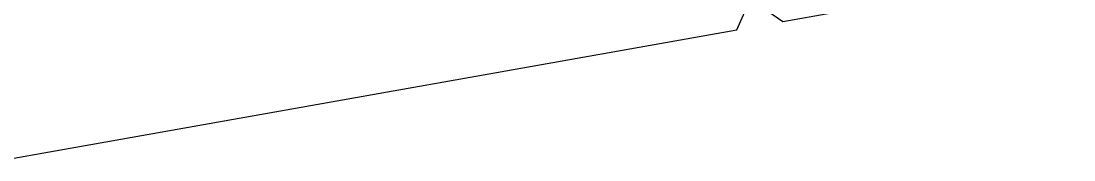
# Model space of a CAD drawing. Header units: millimetres. Extents: x -13407 to 95998, y -2611 to 109495.
# Drawn here: x 17337.9 to 17351.66, y 51115.64 to 51117.45 of the extents above; entities that cross this region are included whole.
import ezdxf
from ezdxf import colors
from ezdxf.entities.mleader import LeaderData, LeaderLine
from ezdxf.math import Vec2, Vec3

# ---------------------------------------------------------------- set-up
doc = ezdxf.new("R2010")
doc.units = ezdxf.units.MM
for name, color, linetype, lineweight in [('АР_Отметки', 250, 'Continuous', 15), ('АР_Размеры', 175, 'Continuous', 9), ('АР_Сущ Несущая стена', 202, 'Continuous', 30)]:
    doc.layers.add(name, color=color, linetype=linetype, lineweight=lineweight)
doc.styles.add('ISOCPEUR', font='isocpeur.ttf', dxfattribs={"width": 0.7})

# ---------------------------------------------------------------- blocks, each defined once
blk = doc.blocks.new('_DotSmall')
at = {"color": 0, "linetype": 'ByBlock', "const_width": 0.5}
blk.add_lwpolyline([(-0.0625, 0, 1), (0.0625, 0, 1)], format="xyb", close=True, dxfattribs=at)

msp = doc.modelspace()

# ---------------------------------------------------------------- linework, layer by layer
at = {"layer": 'АР_Размеры', "color": 5, "lineweight": 0, "ltscale": 100, "transparency": 33554687}
for points in [[(17346.122, 51129.687, -0.000016), (17348.879, 51127.762, -0.208057), (17349.437, 51127.055), (17349.822, 51125.221, -0.441111), (17349.625, 51124.939), (17349.126, 51124.85, 0.492552), (17348.947, 51124.571), (17349.065, 51123.904, 0.410627), (17349.7, 51123.466), (17351.02, 51123.7, 0.414326), (17351.465, 51124.336), (17345.681, 51156.972, 0.523933)], [(17346.122, 51129.687, -0.000016), (17348.879, 51127.762, -0.208057), (17349.437, 51127.055), (17349.822, 51125.221, -0.441111), (17349.625, 51124.939), (17349.126, 51124.85, 0.492552), (17348.947, 51124.571), (17349.065, 51123.904, 0.410627), (17349.7, 51123.466), (17351.02, 51123.7, 0.414326), (17351.465, 51124.336), (17345.681, 51156.972, 0.523933)], [(17346.122, 51129.687, -0.000016), (17348.879, 51127.762, -0.208057), (17349.437, 51127.055), (17349.822, 51125.221, -0.441111), (17349.625, 51124.939), (17349.126, 51124.85, 0.492552), (17348.947, 51124.571), (17349.065, 51123.904, 0.410627), (17349.7, 51123.466), (17351.02, 51123.7, 0.414326), (17351.465, 51124.336), (17345.681, 51156.972, 0.523933)], [(17346.122, 51129.687, -0.000016), (17348.879, 51127.762, -0.208057), (17349.437, 51127.055), (17349.822, 51125.221, -0.441111), (17349.625, 51124.939), (17349.126, 51124.85, 0.492552), (17348.947, 51124.571), (17349.065, 51123.904, 0.410627), (17349.7, 51123.466), (17351.02, 51123.7, 0.414326), (17351.465, 51124.336), (17345.681, 51156.972, 0.523933)], [(17346.122, 51129.687, -0.000016), (17348.879, 51127.762, -0.208057), (17349.437, 51127.055), (17349.822, 51125.221, -0.441111), (17349.625, 51124.939), (17349.126, 51124.85, 0.492552), (17348.947, 51124.571), (17349.065, 51123.904, 0.410627), (17349.7, 51123.466), (17351.02, 51123.7, 0.414326), (17351.465, 51124.336), (17345.681, 51156.972, 0.523933)], [(17346.122, 51129.687, -0.000016), (17348.879, 51127.762, -0.208057), (17349.437, 51127.055), (17349.822, 51125.221, -0.441111), (17349.625, 51124.939), (17349.126, 51124.85, 0.492552), (17348.947, 51124.571), (17349.065, 51123.904, 0.410627), (17349.7, 51123.466), (17351.02, 51123.7, 0.414326), (17351.465, 51124.336), (17345.681, 51156.972, 0.523933)], [(17346.122, 51129.687, -0.000016), (17348.879, 51127.762, -0.208057), (17349.437, 51127.055), (17349.822, 51125.221, -0.441111), (17349.625, 51124.939), (17349.126, 51124.85, 0.492552), (17348.947, 51124.571), (17349.065, 51123.904, 0.410627), (17349.7, 51123.466), (17351.02, 51123.7, 0.414326), (17351.465, 51124.336), (17345.681, 51156.972, 0.523933)], [(17346.122, 51129.687, -0.000016), (17348.879, 51127.762, -0.208057), (17349.437, 51127.055), (17349.822, 51125.221, -0.441111), (17349.625, 51124.939), (17349.126, 51124.85, 0.492552), (17348.947, 51124.571), (17349.065, 51123.904, 0.410627), (17349.7, 51123.466), (17351.02, 51123.7, 0.414326), (17351.465, 51124.336), (17345.681, 51156.972, 0.523933)], [(17346.122, 51129.687, -0.000016), (17348.879, 51127.762, -0.208057), (17349.437, 51127.055), (17349.822, 51125.221, -0.441111), (17349.625, 51124.939), (17349.126, 51124.85, 0.492552), (17348.947, 51124.571), (17349.065, 51123.904, 0.410627), (17349.7, 51123.466), (17351.02, 51123.7, 0.414326), (17351.465, 51124.336), (17345.681, 51156.972, 0.523933)], [(17346.122, 51129.687, -0.000016), (17348.879, 51127.762, -0.208057), (17349.437, 51127.055), (17349.822, 51125.221, -0.441111), (17349.625, 51124.939), (17349.126, 51124.85, 0.492552), (17348.947, 51124.571), (17349.065, 51123.904, 0.410627), (17349.7, 51123.466), (17351.02, 51123.7, 0.414326), (17351.465, 51124.336), (17345.681, 51156.972, 0.523933)], [(17346.122, 51129.687, -0.000016), (17348.879, 51127.762, -0.208057), (17349.437, 51127.055), (17349.822, 51125.221, -0.441111), (17349.625, 51124.939), (17349.126, 51124.85, 0.492552), (17348.947, 51124.571), (17349.065, 51123.904, 0.410627), (17349.7, 51123.466), (17351.02, 51123.7, 0.414326), (17351.465, 51124.336), (17345.681, 51156.972, 0.523933)], [(17346.122, 51129.687, -0.000016), (17348.879, 51127.762, -0.208057), (17349.437, 51127.055), (17349.822, 51125.221, -0.441111), (17349.625, 51124.939), (17349.126, 51124.85, 0.492552), (17348.947, 51124.571), (17349.065, 51123.904, 0.410627), (17349.7, 51123.466), (17351.02, 51123.7, 0.414326), (17351.465, 51124.336), (17345.681, 51156.972, 0.523933)], [(17346.122, 51129.687, -0.000016), (17348.879, 51127.762, -0.208057), (17349.437, 51127.055), (17349.822, 51125.221, -0.441111), (17349.625, 51124.939), (17349.126, 51124.85, 0.492552), (17348.947, 51124.571), (17349.065, 51123.904, 0.410627), (17349.7, 51123.466), (17351.02, 51123.7, 0.414326), (17351.465, 51124.336), (17345.681, 51156.972, 0.523933)], [(17346.122, 51129.687, -0.000016), (17348.879, 51127.762, -0.208057), (17349.437, 51127.055), (17349.822, 51125.221, -0.441111), (17349.625, 51124.939), (17349.126, 51124.85, 0.492552), (17348.947, 51124.571), (17349.065, 51123.904, 0.410627), (17349.7, 51123.466), (17351.02, 51123.7, 0.414326), (17351.465, 51124.336), (17345.681, 51156.972, 0.523933)], [(17346.122, 51129.687, -0.000016), (17348.879, 51127.762, -0.208057), (17349.437, 51127.055), (17349.822, 51125.221, -0.441111), (17349.625, 51124.939), (17349.126, 51124.85, 0.492552), (17348.947, 51124.571), (17349.065, 51123.904, 0.410627), (17349.7, 51123.466), (17351.02, 51123.7, 0.414326), (17351.465, 51124.336), (17345.681, 51156.972, 0.523933)], [(17346.122, 51129.687, -0.000016), (17348.879, 51127.762, -0.208057), (17349.437, 51127.055), (17349.822, 51125.221, -0.441111), (17349.625, 51124.939), (17349.126, 51124.85, 0.492552), (17348.947, 51124.571), (17349.065, 51123.904, 0.410627), (17349.7, 51123.466), (17351.02, 51123.7, 0.414326), (17351.465, 51124.336), (17345.681, 51156.972, 0.523933)], [(17346.122, 51129.687, -0.000016), (17348.879, 51127.762, -0.208057), (17349.437, 51127.055), (17349.822, 51125.221, -0.441111), (17349.625, 51124.939), (17349.126, 51124.85, 0.492552), (17348.947, 51124.571), (17349.065, 51123.904, 0.410627), (17349.7, 51123.466), (17351.02, 51123.7, 0.414326), (17351.465, 51124.336), (17345.681, 51156.972, 0.523933)], [(17346.122, 51129.687, -0.000016), (17348.879, 51127.762, -0.208057), (17349.437, 51127.055), (17349.822, 51125.221, -0.441111), (17349.625, 51124.939), (17349.126, 51124.85, 0.492552), (17348.947, 51124.571), (17349.065, 51123.904, 0.410627), (17349.7, 51123.466), (17351.02, 51123.7, 0.414326), (17351.465, 51124.336), (17345.681, 51156.972, 0.523933)], [(17346.122, 51129.687, -0.000016), (17348.879, 51127.762, -0.208057), (17349.437, 51127.055), (17349.822, 51125.221, -0.441111), (17349.625, 51124.939), (17349.126, 51124.85, 0.492552), (17348.947, 51124.571), (17349.065, 51123.904, 0.410627), (17349.7, 51123.466), (17351.02, 51123.7, 0.414326), (17351.465, 51124.336), (17345.681, 51156.972, 0.523933)], [(17346.122, 51129.687, -0.000016), (17348.879, 51127.762, -0.208057), (17349.437, 51127.055), (17349.822, 51125.221, -0.441111), (17349.625, 51124.939), (17349.126, 51124.85, 0.492552), (17348.947, 51124.571), (17349.065, 51123.904, 0.410627), (17349.7, 51123.466), (17351.02, 51123.7, 0.414326), (17351.465, 51124.336), (17345.681, 51156.972, 0.523933)], [(17346.122, 51129.687, -0.000016), (17348.879, 51127.762, -0.208057), (17349.437, 51127.055), (17349.822, 51125.221, -0.441111), (17349.625, 51124.939), (17349.126, 51124.85, 0.492552), (17348.947, 51124.571), (17349.065, 51123.904, 0.410627), (17349.7, 51123.466), (17351.02, 51123.7, 0.414326), (17351.465, 51124.336), (17345.681, 51156.972, 0.523933)], [(17346.122, 51129.687, -0.000016), (17348.879, 51127.762, -0.208057), (17349.437, 51127.055), (17349.822, 51125.221, -0.441111), (17349.625, 51124.939), (17349.126, 51124.85, 0.492552), (17348.947, 51124.571), (17349.065, 51123.904, 0.410627), (17349.7, 51123.466), (17351.02, 51123.7, 0.414326), (17351.465, 51124.336), (17345.681, 51156.972, 0.523933)], [(17346.122, 51129.687, -0.000016), (17348.879, 51127.762, -0.208057), (17349.437, 51127.055), (17349.822, 51125.221, -0.441111), (17349.625, 51124.939), (17349.126, 51124.85, 0.492552), (17348.947, 51124.571), (17349.065, 51123.904, 0.410627), (17349.7, 51123.466), (17351.02, 51123.7, 0.414326), (17351.465, 51124.336), (17345.681, 51156.972, 0.523933)], [(17346.122, 51129.687, -0.000016), (17348.879, 51127.762, -0.208057), (17349.437, 51127.055), (17349.822, 51125.221, -0.441111), (17349.625, 51124.939), (17349.126, 51124.85, 0.492552), (17348.947, 51124.571), (17349.065, 51123.904, 0.410627), (17349.7, 51123.466), (17351.02, 51123.7, 0.414326), (17351.465, 51124.336), (17345.681, 51156.972, 0.523933)], [(17346.122, 51129.687, -0.000016), (17348.879, 51127.762, -0.208057), (17349.437, 51127.055), (17349.822, 51125.221, -0.441111), (17349.625, 51124.939), (17349.126, 51124.85, 0.492552), (17348.947, 51124.571), (17349.065, 51123.904, 0.410627), (17349.7, 51123.466), (17351.02, 51123.7, 0.414326), (17351.465, 51124.336), (17345.681, 51156.972, 0.523933)], [(17346.122, 51129.687, -0.000016), (17348.879, 51127.762, -0.208057), (17349.437, 51127.055), (17349.822, 51125.221, -0.441111), (17349.625, 51124.939), (17349.126, 51124.85, 0.492552), (17348.947, 51124.571), (17349.065, 51123.904, 0.410627), (17349.7, 51123.466), (17351.02, 51123.7, 0.414326), (17351.465, 51124.336), (17345.681, 51156.972, 0.523933)], [(17346.122, 51129.687, -0.000016), (17348.879, 51127.762, -0.208057), (17349.437, 51127.055), (17349.822, 51125.221, -0.441111), (17349.625, 51124.939), (17349.126, 51124.85, 0.492552), (17348.947, 51124.571), (17349.065, 51123.904, 0.410627), (17349.7, 51123.466), (17351.02, 51123.7, 0.414326), (17351.465, 51124.336), (17345.681, 51156.972, 0.523933)], [(17346.122, 51129.687, -0.000016), (17348.879, 51127.762, -0.208057), (17349.437, 51127.055), (17349.822, 51125.221, -0.441111), (17349.625, 51124.939), (17349.126, 51124.85, 0.492552), (17348.947, 51124.571), (17349.065, 51123.904, 0.410627), (17349.7, 51123.466), (17351.02, 51123.7, 0.414326), (17351.465, 51124.336), (17345.681, 51156.972, 0.523933)], [(17346.122, 51129.687, -0.000016), (17348.879, 51127.762, -0.208057), (17349.437, 51127.055), (17349.822, 51125.221, -0.441111), (17349.625, 51124.939), (17349.126, 51124.85, 0.492552), (17348.947, 51124.571), (17349.065, 51123.904, 0.410627), (17349.7, 51123.466), (17351.02, 51123.7, 0.414326), (17351.465, 51124.336), (17345.681, 51156.972, 0.523933)], [(17346.122, 51129.687, -0.000016), (17348.879, 51127.762, -0.208057), (17349.437, 51127.055), (17349.822, 51125.221, -0.441111), (17349.625, 51124.939), (17349.126, 51124.85, 0.492552), (17348.947, 51124.571), (17349.065, 51123.904, 0.410627), (17349.7, 51123.466), (17351.02, 51123.7, 0.414326), (17351.465, 51124.336), (17345.681, 51156.972, 0.523933)], [(17346.122, 51129.687, -0.000016), (17348.879, 51127.762, -0.208057), (17349.437, 51127.055), (17349.822, 51125.221, -0.441111), (17349.625, 51124.939), (17349.126, 51124.85, 0.492552), (17348.947, 51124.571), (17349.065, 51123.904, 0.410627), (17349.7, 51123.466), (17351.02, 51123.7, 0.414326), (17351.465, 51124.336), (17345.681, 51156.972, 0.523933)], [(17346.122, 51129.687, -0.000016), (17348.879, 51127.762, -0.208057), (17349.437, 51127.055), (17349.822, 51125.221, -0.441111), (17349.625, 51124.939), (17349.126, 51124.85, 0.492552), (17348.947, 51124.571), (17349.065, 51123.904, 0.410627), (17349.7, 51123.466), (17351.02, 51123.7, 0.414326), (17351.465, 51124.336), (17345.681, 51156.972, 0.523933)], [(17346.122, 51129.687, -0.000016), (17348.879, 51127.762, -0.208057), (17349.437, 51127.055), (17349.822, 51125.221, -0.441111), (17349.625, 51124.939), (17349.126, 51124.85, 0.492552), (17348.947, 51124.571), (17349.065, 51123.904, 0.410627), (17349.7, 51123.466), (17351.02, 51123.7, 0.414326), (17351.465, 51124.336), (17345.681, 51156.972, 0.523933)], [(17346.122, 51129.687, -0.000016), (17348.879, 51127.762, -0.208057), (17349.437, 51127.055), (17349.822, 51125.221, -0.441111), (17349.625, 51124.939), (17349.126, 51124.85, 0.492552), (17348.947, 51124.571), (17349.065, 51123.904, 0.410627), (17349.7, 51123.466), (17351.02, 51123.7, 0.414326), (17351.465, 51124.336), (17345.681, 51156.972, 0.523933)], [(17346.122, 51129.687, -0.000016), (17348.879, 51127.762, -0.208057), (17349.437, 51127.055), (17349.822, 51125.221, -0.441111), (17349.625, 51124.939), (17349.126, 51124.85, 0.492552), (17348.947, 51124.571), (17349.065, 51123.904, 0.410627), (17349.7, 51123.466), (17351.02, 51123.7, 0.414326), (17351.465, 51124.336), (17345.681, 51156.972, 0.523933)], [(17346.122, 51129.687, -0.000016), (17348.879, 51127.762, -0.208057), (17349.437, 51127.055), (17349.822, 51125.221, -0.441111), (17349.625, 51124.939), (17349.126, 51124.85, 0.492552), (17348.947, 51124.571), (17349.065, 51123.904, 0.410627), (17349.7, 51123.466), (17351.02, 51123.7, 0.414326), (17351.465, 51124.336), (17345.681, 51156.972, 0.523933)], [(17346.122, 51129.687, -0.000016), (17348.879, 51127.762, -0.208057), (17349.437, 51127.055), (17349.822, 51125.221, -0.441111), (17349.625, 51124.939), (17349.126, 51124.85, 0.492552), (17348.947, 51124.571), (17349.065, 51123.904, 0.410627), (17349.7, 51123.466), (17351.02, 51123.7, 0.414326), (17351.465, 51124.336), (17345.681, 51156.972, 0.523933)], [(17346.122, 51129.687, -0.000016), (17348.879, 51127.762, -0.208057), (17349.437, 51127.055), (17349.822, 51125.221, -0.441111), (17349.625, 51124.939), (17349.126, 51124.85, 0.492552), (17348.947, 51124.571), (17349.065, 51123.904, 0.410627), (17349.7, 51123.466), (17351.02, 51123.7, 0.414326), (17351.465, 51124.336), (17345.681, 51156.972, 0.523933)], [(17346.122, 51129.687, -0.000016), (17348.879, 51127.762, -0.208057), (17349.437, 51127.055), (17349.822, 51125.221, -0.441111), (17349.625, 51124.939), (17349.126, 51124.85, 0.492552), (17348.947, 51124.571), (17349.065, 51123.904, 0.410627), (17349.7, 51123.466), (17351.02, 51123.7, 0.414326), (17351.465, 51124.336), (17345.681, 51156.972, 0.523933)], [(17346.122, 51129.687, -0.000016), (17348.879, 51127.762, -0.208057), (17349.437, 51127.055), (17349.822, 51125.221, -0.441111), (17349.625, 51124.939), (17349.126, 51124.85, 0.492552), (17348.947, 51124.571), (17349.065, 51123.904, 0.410627), (17349.7, 51123.466), (17351.02, 51123.7, 0.414326), (17351.465, 51124.336), (17345.681, 51156.972, 0.523933)], [(17346.122, 51129.687, -0.000016), (17348.879, 51127.762, -0.208057), (17349.437, 51127.055), (17349.822, 51125.221, -0.441111), (17349.625, 51124.939), (17349.126, 51124.85, 0.492552), (17348.947, 51124.571), (17349.065, 51123.904, 0.410627), (17349.7, 51123.466), (17351.02, 51123.7, 0.414326), (17351.465, 51124.336), (17345.681, 51156.972, 0.523933)], [(17346.122, 51129.687, -0.000016), (17348.879, 51127.762, -0.208057), (17349.437, 51127.055), (17349.822, 51125.221, -0.441111), (17349.625, 51124.939), (17349.126, 51124.85, 0.492552), (17348.947, 51124.571), (17349.065, 51123.904, 0.410627), (17349.7, 51123.466), (17351.02, 51123.7, 0.414326), (17351.465, 51124.336), (17345.681, 51156.972, 0.523933)], [(17346.122, 51129.687, -0.000016), (17348.879, 51127.762, -0.208057), (17349.437, 51127.055), (17349.822, 51125.221, -0.441111), (17349.625, 51124.939), (17349.126, 51124.85, 0.492552), (17348.947, 51124.571), (17349.065, 51123.904, 0.410627), (17349.7, 51123.466), (17351.02, 51123.7, 0.414326), (17351.465, 51124.336), (17345.681, 51156.972, 0.523933)], [(17346.122, 51129.687, -0.000016), (17348.879, 51127.762, -0.208057), (17349.437, 51127.055), (17349.822, 51125.221, -0.441111), (17349.625, 51124.939), (17349.126, 51124.85, 0.492552), (17348.947, 51124.571), (17349.065, 51123.904, 0.410627), (17349.7, 51123.466), (17351.02, 51123.7, 0.414326), (17351.465, 51124.336), (17345.681, 51156.972, 0.523933)], [(17346.122, 51129.687, -0.000016), (17348.879, 51127.762, -0.208057), (17349.437, 51127.055), (17349.822, 51125.221, -0.441111), (17349.625, 51124.939), (17349.126, 51124.85, 0.492552), (17348.947, 51124.571), (17349.065, 51123.904, 0.410627), (17349.7, 51123.466), (17351.02, 51123.7, 0.414326), (17351.465, 51124.336), (17345.681, 51156.972, 0.523933)], [(17346.122, 51129.687, -0.000016), (17348.879, 51127.762, -0.208057), (17349.437, 51127.055), (17349.822, 51125.221, -0.441111), (17349.625, 51124.939), (17349.126, 51124.85, 0.492552), (17348.947, 51124.571), (17349.065, 51123.904, 0.410627), (17349.7, 51123.466), (17351.02, 51123.7, 0.414326), (17351.465, 51124.336), (17345.681, 51156.972, 0.523933)], [(17346.122, 51129.687, -0.000016), (17348.879, 51127.762, -0.208057), (17349.437, 51127.055), (17349.822, 51125.221, -0.441111), (17349.625, 51124.939), (17349.126, 51124.85, 0.492552), (17348.947, 51124.571), (17349.065, 51123.904, 0.410627), (17349.7, 51123.466), (17351.02, 51123.7, 0.414326), (17351.465, 51124.336), (17345.681, 51156.972, 0.523933)], [(17346.122, 51129.687, -0.000016), (17348.879, 51127.762, -0.208057), (17349.437, 51127.055), (17349.822, 51125.221, -0.441111), (17349.625, 51124.939), (17349.126, 51124.85, 0.492552), (17348.947, 51124.571), (17349.065, 51123.904, 0.410627), (17349.7, 51123.466), (17351.02, 51123.7, 0.414326), (17351.465, 51124.336), (17345.681, 51156.972, 0.523933)], [(17346.122, 51129.687, -0.000016), (17348.879, 51127.762, -0.208057), (17349.437, 51127.055), (17349.822, 51125.221, -0.441111), (17349.625, 51124.939), (17349.126, 51124.85, 0.492552), (17348.947, 51124.571), (17349.065, 51123.904, 0.410627), (17349.7, 51123.466), (17351.02, 51123.7, 0.414326), (17351.465, 51124.336), (17345.681, 51156.972, 0.523933)], [(17346.122, 51129.687, -0.000016), (17348.879, 51127.762, -0.208057), (17349.437, 51127.055), (17349.822, 51125.221, -0.441111), (17349.625, 51124.939), (17349.126, 51124.85, 0.492552), (17348.947, 51124.571), (17349.065, 51123.904, 0.410627), (17349.7, 51123.466), (17351.02, 51123.7, 0.414326), (17351.465, 51124.336), (17345.681, 51156.972, 0.523933)], [(17346.122, 51129.687, -0.000016), (17348.879, 51127.762, -0.208057), (17349.437, 51127.055), (17349.822, 51125.221, -0.441111), (17349.625, 51124.939), (17349.126, 51124.85, 0.492552), (17348.947, 51124.571), (17349.065, 51123.904, 0.410627), (17349.7, 51123.466), (17351.02, 51123.7, 0.414326), (17351.465, 51124.336), (17345.681, 51156.972, 0.523933)], [(17346.122, 51129.687, -0.000016), (17348.879, 51127.762, -0.208057), (17349.437, 51127.055), (17349.822, 51125.221, -0.441111), (17349.625, 51124.939), (17349.126, 51124.85, 0.492552), (17348.947, 51124.571), (17349.065, 51123.904, 0.410627), (17349.7, 51123.466), (17351.02, 51123.7, 0.414326), (17351.465, 51124.336), (17345.681, 51156.972, 0.523933)], [(17346.122, 51129.687, -0.000016), (17348.879, 51127.762, -0.208057), (17349.437, 51127.055), (17349.822, 51125.221, -0.441111), (17349.625, 51124.939), (17349.126, 51124.85, 0.492552), (17348.947, 51124.571), (17349.065, 51123.904, 0.410627), (17349.7, 51123.466), (17351.02, 51123.7, 0.414326), (17351.465, 51124.336), (17345.681, 51156.972, 0.523933)], [(17335.716, 51155.206), (17341.501, 51122.57, 0.414326), (17342.137, 51122.126), (17343.457, 51122.36, 0.410627), (17343.903, 51122.989), (17343.785, 51123.656, 0.492552), (17343.52, 51123.857), (17343.022, 51123.768, -0.441111), (17342.739, 51123.966), (17342.471, 51125.82, -0.208057), (17342.751, 51126.676, -0.000016), (17344.679, 51129.431, -0.439819)], [(17335.716, 51155.206), (17341.501, 51122.57, 0.414326), (17342.137, 51122.126), (17343.457, 51122.36, 0.410627), (17343.903, 51122.989), (17343.785, 51123.656, 0.492552), (17343.52, 51123.857), (17343.022, 51123.768, -0.441111), (17342.739, 51123.966), (17342.471, 51125.82, -0.208057), (17342.751, 51126.676, -0.000016), (17344.679, 51129.431, -0.439819)], [(17335.716, 51155.206), (17341.501, 51122.57, 0.414326), (17342.137, 51122.126), (17343.457, 51122.36, 0.410627), (17343.903, 51122.989), (17343.785, 51123.656, 0.492552), (17343.52, 51123.857), (17343.022, 51123.768, -0.441111), (17342.739, 51123.966), (17342.471, 51125.82, -0.208057), (17342.751, 51126.676, -0.000016), (17344.679, 51129.431, -0.439819)], [(17335.716, 51155.206), (17341.501, 51122.57, 0.414326), (17342.137, 51122.126), (17343.457, 51122.36, 0.410627), (17343.903, 51122.989), (17343.785, 51123.656, 0.492552), (17343.52, 51123.857), (17343.022, 51123.768, -0.441111), (17342.739, 51123.966), (17342.471, 51125.82, -0.208057), (17342.751, 51126.676, -0.000016), (17344.679, 51129.431, -0.439819)], [(17335.716, 51155.206), (17341.501, 51122.57, 0.414326), (17342.137, 51122.126), (17343.457, 51122.36, 0.410627), (17343.903, 51122.989), (17343.785, 51123.656, 0.492552), (17343.52, 51123.857), (17343.022, 51123.768, -0.441111), (17342.739, 51123.966), (17342.471, 51125.82, -0.208057), (17342.751, 51126.676, -0.000016), (17344.679, 51129.431, -0.439819)], [(17335.716, 51155.206), (17341.501, 51122.57, 0.414326), (17342.137, 51122.126), (17343.457, 51122.36, 0.410627), (17343.903, 51122.989), (17343.785, 51123.656, 0.492552), (17343.52, 51123.857), (17343.022, 51123.768, -0.441111), (17342.739, 51123.966), (17342.471, 51125.82, -0.208057), (17342.751, 51126.676, -0.000016), (17344.679, 51129.431, -0.439819)], [(17335.716, 51155.206), (17341.501, 51122.57, 0.414326), (17342.137, 51122.126), (17343.457, 51122.36, 0.410627), (17343.903, 51122.989), (17343.785, 51123.656, 0.492552), (17343.52, 51123.857), (17343.022, 51123.768, -0.441111), (17342.739, 51123.966), (17342.471, 51125.82, -0.208057), (17342.751, 51126.676, -0.000016), (17344.679, 51129.431, -0.439819)], [(17335.716, 51155.206), (17341.501, 51122.57, 0.414326), (17342.137, 51122.126), (17343.457, 51122.36, 0.410627), (17343.903, 51122.989), (17343.785, 51123.656, 0.492552), (17343.52, 51123.857), (17343.022, 51123.768, -0.441111), (17342.739, 51123.966), (17342.471, 51125.82, -0.208057), (17342.751, 51126.676, -0.000016), (17344.679, 51129.431, -0.439819)], [(17335.716, 51155.206), (17341.501, 51122.57, 0.414326), (17342.137, 51122.126), (17343.457, 51122.36, 0.410627), (17343.903, 51122.989), (17343.785, 51123.656, 0.492552), (17343.52, 51123.857), (17343.022, 51123.768, -0.441111), (17342.739, 51123.966), (17342.471, 51125.82, -0.208057), (17342.751, 51126.676, -0.000016), (17344.679, 51129.431, -0.439819)], [(17335.716, 51155.206), (17341.501, 51122.57, 0.414326), (17342.137, 51122.126), (17343.457, 51122.36, 0.410627), (17343.903, 51122.989), (17343.785, 51123.656, 0.492552), (17343.52, 51123.857), (17343.022, 51123.768, -0.441111), (17342.739, 51123.966), (17342.471, 51125.82, -0.208057), (17342.751, 51126.676, -0.000016), (17344.679, 51129.431, -0.439819)], [(17335.716, 51155.206), (17341.501, 51122.57, 0.414326), (17342.137, 51122.126), (17343.457, 51122.36, 0.410627), (17343.903, 51122.989), (17343.785, 51123.656, 0.492552), (17343.52, 51123.857), (17343.022, 51123.768, -0.441111), (17342.739, 51123.966), (17342.471, 51125.82, -0.208057), (17342.751, 51126.676, -0.000016), (17344.679, 51129.431, -0.439819)], [(17335.716, 51155.206), (17341.501, 51122.57, 0.414326), (17342.137, 51122.126), (17343.457, 51122.36, 0.410627), (17343.903, 51122.989), (17343.785, 51123.656, 0.492552), (17343.52, 51123.857), (17343.022, 51123.768, -0.441111), (17342.739, 51123.966), (17342.471, 51125.82, -0.208057), (17342.751, 51126.676, -0.000016), (17344.679, 51129.431, -0.439819)], [(17335.716, 51155.206), (17341.501, 51122.57, 0.414326), (17342.137, 51122.126), (17343.457, 51122.36, 0.410627), (17343.903, 51122.989), (17343.785, 51123.656, 0.492552), (17343.52, 51123.857), (17343.022, 51123.768, -0.441111), (17342.739, 51123.966), (17342.471, 51125.82, -0.208057), (17342.751, 51126.676, -0.000016), (17344.679, 51129.431, -0.439819)], [(17335.716, 51155.206), (17341.501, 51122.57, 0.414326), (17342.137, 51122.126), (17343.457, 51122.36, 0.410627), (17343.903, 51122.989), (17343.785, 51123.656, 0.492552), (17343.52, 51123.857), (17343.022, 51123.768, -0.441111), (17342.739, 51123.966), (17342.471, 51125.82, -0.208057), (17342.751, 51126.676, -0.000016), (17344.679, 51129.431, -0.439819)], [(17335.716, 51155.206), (17341.501, 51122.57, 0.414326), (17342.137, 51122.126), (17343.457, 51122.36, 0.410627), (17343.903, 51122.989), (17343.785, 51123.656, 0.492552), (17343.52, 51123.857), (17343.022, 51123.768, -0.441111), (17342.739, 51123.966), (17342.471, 51125.82, -0.208057), (17342.751, 51126.676, -0.000016), (17344.679, 51129.431, -0.439819)], [(17335.716, 51155.206), (17341.501, 51122.57, 0.414326), (17342.137, 51122.126), (17343.457, 51122.36, 0.410627), (17343.903, 51122.989), (17343.785, 51123.656, 0.492552), (17343.52, 51123.857), (17343.022, 51123.768, -0.441111), (17342.739, 51123.966), (17342.471, 51125.82, -0.208057), (17342.751, 51126.676, -0.000016), (17344.679, 51129.431, -0.439819)], [(17335.716, 51155.206), (17341.501, 51122.57, 0.414326), (17342.137, 51122.126), (17343.457, 51122.36, 0.410627), (17343.903, 51122.989), (17343.785, 51123.656, 0.492552), (17343.52, 51123.857), (17343.022, 51123.768, -0.441111), (17342.739, 51123.966), (17342.471, 51125.82, -0.208057), (17342.751, 51126.676, -0.000016), (17344.679, 51129.431, -0.439819)], [(17335.716, 51155.206), (17341.501, 51122.57, 0.414326), (17342.137, 51122.126), (17343.457, 51122.36, 0.410627), (17343.903, 51122.989), (17343.785, 51123.656, 0.492552), (17343.52, 51123.857), (17343.022, 51123.768, -0.441111), (17342.739, 51123.966), (17342.471, 51125.82, -0.208057), (17342.751, 51126.676, -0.000016), (17344.679, 51129.431, -0.439819)], [(17335.716, 51155.206), (17341.501, 51122.57, 0.414326), (17342.137, 51122.126), (17343.457, 51122.36, 0.410627), (17343.903, 51122.989), (17343.785, 51123.656, 0.492552), (17343.52, 51123.857), (17343.022, 51123.768, -0.441111), (17342.739, 51123.966), (17342.471, 51125.82, -0.208057), (17342.751, 51126.676, -0.000016), (17344.679, 51129.431, -0.439819)], [(17335.716, 51155.206), (17341.501, 51122.57, 0.414326), (17342.137, 51122.126), (17343.457, 51122.36, 0.410627), (17343.903, 51122.989), (17343.785, 51123.656, 0.492552), (17343.52, 51123.857), (17343.022, 51123.768, -0.441111), (17342.739, 51123.966), (17342.471, 51125.82, -0.208057), (17342.751, 51126.676, -0.000016), (17344.679, 51129.431, -0.439819)], [(17335.716, 51155.206), (17341.501, 51122.57, 0.414326), (17342.137, 51122.126), (17343.457, 51122.36, 0.410627), (17343.903, 51122.989), (17343.785, 51123.656, 0.492552), (17343.52, 51123.857), (17343.022, 51123.768, -0.441111), (17342.739, 51123.966), (17342.471, 51125.82, -0.208057), (17342.751, 51126.676, -0.000016), (17344.679, 51129.431, -0.439819)], [(17335.716, 51155.206), (17341.501, 51122.57, 0.414326), (17342.137, 51122.126), (17343.457, 51122.36, 0.410627), (17343.903, 51122.989), (17343.785, 51123.656, 0.492552), (17343.52, 51123.857), (17343.022, 51123.768, -0.441111), (17342.739, 51123.966), (17342.471, 51125.82, -0.208057), (17342.751, 51126.676, -0.000016), (17344.679, 51129.431, -0.439819)], [(17335.716, 51155.206), (17341.501, 51122.57, 0.414326), (17342.137, 51122.126), (17343.457, 51122.36, 0.410627), (17343.903, 51122.989), (17343.785, 51123.656, 0.492552), (17343.52, 51123.857), (17343.022, 51123.768, -0.441111), (17342.739, 51123.966), (17342.471, 51125.82, -0.208057), (17342.751, 51126.676, -0.000016), (17344.679, 51129.431, -0.439819)], [(17335.716, 51155.206), (17341.501, 51122.57, 0.414326), (17342.137, 51122.126), (17343.457, 51122.36, 0.410627), (17343.903, 51122.989), (17343.785, 51123.656, 0.492552), (17343.52, 51123.857), (17343.022, 51123.768, -0.441111), (17342.739, 51123.966), (17342.471, 51125.82, -0.208057), (17342.751, 51126.676, -0.000016), (17344.679, 51129.431, -0.439819)], [(17335.716, 51155.206), (17341.501, 51122.57, 0.414326), (17342.137, 51122.126), (17343.457, 51122.36, 0.410627), (17343.903, 51122.989), (17343.785, 51123.656, 0.492552), (17343.52, 51123.857), (17343.022, 51123.768, -0.441111), (17342.739, 51123.966), (17342.471, 51125.82, -0.208057), (17342.751, 51126.676, -0.000016), (17344.679, 51129.431, -0.439819)], [(17335.716, 51155.206), (17341.501, 51122.57, 0.414326), (17342.137, 51122.126), (17343.457, 51122.36, 0.410627), (17343.903, 51122.989), (17343.785, 51123.656, 0.492552), (17343.52, 51123.857), (17343.022, 51123.768, -0.441111), (17342.739, 51123.966), (17342.471, 51125.82, -0.208057), (17342.751, 51126.676, -0.000016), (17344.679, 51129.431, -0.439819)], [(17335.716, 51155.206), (17341.501, 51122.57, 0.414326), (17342.137, 51122.126), (17343.457, 51122.36, 0.410627), (17343.903, 51122.989), (17343.785, 51123.656, 0.492552), (17343.52, 51123.857), (17343.022, 51123.768, -0.441111), (17342.739, 51123.966), (17342.471, 51125.82, -0.208057), (17342.751, 51126.676, -0.000016), (17344.679, 51129.431, -0.439819)], [(17335.716, 51155.206), (17341.501, 51122.57, 0.414326), (17342.137, 51122.126), (17343.457, 51122.36, 0.410627), (17343.903, 51122.989), (17343.785, 51123.656, 0.492552), (17343.52, 51123.857), (17343.022, 51123.768, -0.441111), (17342.739, 51123.966), (17342.471, 51125.82, -0.208057), (17342.751, 51126.676, -0.000016), (17344.679, 51129.431, -0.439819)], [(17335.716, 51155.206), (17341.501, 51122.57, 0.414326), (17342.137, 51122.126), (17343.457, 51122.36, 0.410627), (17343.903, 51122.989), (17343.785, 51123.656, 0.492552), (17343.52, 51123.857), (17343.022, 51123.768, -0.441111), (17342.739, 51123.966), (17342.471, 51125.82, -0.208057), (17342.751, 51126.676, -0.000016), (17344.679, 51129.431, -0.439819)], [(17335.716, 51155.206), (17341.501, 51122.57, 0.414326), (17342.137, 51122.126), (17343.457, 51122.36, 0.410627), (17343.903, 51122.989), (17343.785, 51123.656, 0.492552), (17343.52, 51123.857), (17343.022, 51123.768, -0.441111), (17342.739, 51123.966), (17342.471, 51125.82, -0.208057), (17342.751, 51126.676, -0.000016), (17344.679, 51129.431, -0.439819)], [(17335.716, 51155.206), (17341.501, 51122.57, 0.414326), (17342.137, 51122.126), (17343.457, 51122.36, 0.410627), (17343.903, 51122.989), (17343.785, 51123.656, 0.492552), (17343.52, 51123.857), (17343.022, 51123.768, -0.441111), (17342.739, 51123.966), (17342.471, 51125.82, -0.208057), (17342.751, 51126.676, -0.000016), (17344.679, 51129.431, -0.439819)], [(17335.716, 51155.206), (17341.501, 51122.57, 0.414326), (17342.137, 51122.126), (17343.457, 51122.36, 0.410627), (17343.903, 51122.989), (17343.785, 51123.656, 0.492552), (17343.52, 51123.857), (17343.022, 51123.768, -0.441111), (17342.739, 51123.966), (17342.471, 51125.82, -0.208057), (17342.751, 51126.676, -0.000016), (17344.679, 51129.431, -0.439819)], [(17335.716, 51155.206), (17341.501, 51122.57, 0.414326), (17342.137, 51122.126), (17343.457, 51122.36, 0.410627), (17343.903, 51122.989), (17343.785, 51123.656, 0.492552), (17343.52, 51123.857), (17343.022, 51123.768, -0.441111), (17342.739, 51123.966), (17342.471, 51125.82, -0.208057), (17342.751, 51126.676, -0.000016), (17344.679, 51129.431, -0.439819)], [(17335.716, 51155.206), (17341.501, 51122.57, 0.414326), (17342.137, 51122.126), (17343.457, 51122.36, 0.410627), (17343.903, 51122.989), (17343.785, 51123.656, 0.492552), (17343.52, 51123.857), (17343.022, 51123.768, -0.441111), (17342.739, 51123.966), (17342.471, 51125.82, -0.208057), (17342.751, 51126.676, -0.000016), (17344.679, 51129.431, -0.439819)], [(17335.716, 51155.206), (17341.501, 51122.57, 0.414326), (17342.137, 51122.126), (17343.457, 51122.36, 0.410627), (17343.903, 51122.989), (17343.785, 51123.656, 0.492552), (17343.52, 51123.857), (17343.022, 51123.768, -0.441111), (17342.739, 51123.966), (17342.471, 51125.82, -0.208057), (17342.751, 51126.676, -0.000016), (17344.679, 51129.431, -0.439819)], [(17335.716, 51155.206), (17341.501, 51122.57, 0.414326), (17342.137, 51122.126), (17343.457, 51122.36, 0.410627), (17343.903, 51122.989), (17343.785, 51123.656, 0.492552), (17343.52, 51123.857), (17343.022, 51123.768, -0.441111), (17342.739, 51123.966), (17342.471, 51125.82, -0.208057), (17342.751, 51126.676, -0.000016), (17344.679, 51129.431, -0.439819)], [(17335.716, 51155.206), (17341.501, 51122.57, 0.414326), (17342.137, 51122.126), (17343.457, 51122.36, 0.410627), (17343.903, 51122.989), (17343.785, 51123.656, 0.492552), (17343.52, 51123.857), (17343.022, 51123.768, -0.441111), (17342.739, 51123.966), (17342.471, 51125.82, -0.208057), (17342.751, 51126.676, -0.000016), (17344.679, 51129.431, -0.439819)], [(17335.716, 51155.206), (17341.501, 51122.57, 0.414326), (17342.137, 51122.126), (17343.457, 51122.36, 0.410627), (17343.903, 51122.989), (17343.785, 51123.656, 0.492552), (17343.52, 51123.857), (17343.022, 51123.768, -0.441111), (17342.739, 51123.966), (17342.471, 51125.82, -0.208057), (17342.751, 51126.676, -0.000016), (17344.679, 51129.431, -0.439819)], [(17335.716, 51155.206), (17341.501, 51122.57, 0.414326), (17342.137, 51122.126), (17343.457, 51122.36, 0.410627), (17343.903, 51122.989), (17343.785, 51123.656, 0.492552), (17343.52, 51123.857), (17343.022, 51123.768, -0.441111), (17342.739, 51123.966), (17342.471, 51125.82, -0.208057), (17342.751, 51126.676, -0.000016), (17344.679, 51129.431, -0.439819)], [(17335.716, 51155.206), (17341.501, 51122.57, 0.414326), (17342.137, 51122.126), (17343.457, 51122.36, 0.410627), (17343.903, 51122.989), (17343.785, 51123.656, 0.492552), (17343.52, 51123.857), (17343.022, 51123.768, -0.441111), (17342.739, 51123.966), (17342.471, 51125.82, -0.208057), (17342.751, 51126.676, -0.000016), (17344.679, 51129.431, -0.439819)], [(17335.716, 51155.206), (17341.501, 51122.57, 0.414326), (17342.137, 51122.126), (17343.457, 51122.36, 0.410627), (17343.903, 51122.989), (17343.785, 51123.656, 0.492552), (17343.52, 51123.857), (17343.022, 51123.768, -0.441111), (17342.739, 51123.966), (17342.471, 51125.82, -0.208057), (17342.751, 51126.676, -0.000016), (17344.679, 51129.431, -0.439819)], [(17335.716, 51155.206), (17341.501, 51122.57, 0.414326), (17342.137, 51122.126), (17343.457, 51122.36, 0.410627), (17343.903, 51122.989), (17343.785, 51123.656, 0.492552), (17343.52, 51123.857), (17343.022, 51123.768, -0.441111), (17342.739, 51123.966), (17342.471, 51125.82, -0.208057), (17342.751, 51126.676, -0.000016), (17344.679, 51129.431, -0.439819)], [(17335.716, 51155.206), (17341.501, 51122.57, 0.414326), (17342.137, 51122.126), (17343.457, 51122.36, 0.410627), (17343.903, 51122.989), (17343.785, 51123.656, 0.492552), (17343.52, 51123.857), (17343.022, 51123.768, -0.441111), (17342.739, 51123.966), (17342.471, 51125.82, -0.208057), (17342.751, 51126.676, -0.000016), (17344.679, 51129.431, -0.439819)], [(17335.716, 51155.206), (17341.501, 51122.57, 0.414326), (17342.137, 51122.126), (17343.457, 51122.36, 0.410627), (17343.903, 51122.989), (17343.785, 51123.656, 0.492552), (17343.52, 51123.857), (17343.022, 51123.768, -0.441111), (17342.739, 51123.966), (17342.471, 51125.82, -0.208057), (17342.751, 51126.676, -0.000016), (17344.679, 51129.431, -0.439819)], [(17335.716, 51155.206), (17341.501, 51122.57, 0.414326), (17342.137, 51122.126), (17343.457, 51122.36, 0.410627), (17343.903, 51122.989), (17343.785, 51123.656, 0.492552), (17343.52, 51123.857), (17343.022, 51123.768, -0.441111), (17342.739, 51123.966), (17342.471, 51125.82, -0.208057), (17342.751, 51126.676, -0.000016), (17344.679, 51129.431, -0.439819)], [(17335.716, 51155.206), (17341.501, 51122.57, 0.414326), (17342.137, 51122.126), (17343.457, 51122.36, 0.410627), (17343.903, 51122.989), (17343.785, 51123.656, 0.492552), (17343.52, 51123.857), (17343.022, 51123.768, -0.441111), (17342.739, 51123.966), (17342.471, 51125.82, -0.208057), (17342.751, 51126.676, -0.000016), (17344.679, 51129.431, -0.439819)], [(17335.716, 51155.206), (17341.501, 51122.57, 0.414326), (17342.137, 51122.126), (17343.457, 51122.36, 0.410627), (17343.903, 51122.989), (17343.785, 51123.656, 0.492552), (17343.52, 51123.857), (17343.022, 51123.768, -0.441111), (17342.739, 51123.966), (17342.471, 51125.82, -0.208057), (17342.751, 51126.676, -0.000016), (17344.679, 51129.431, -0.439819)], [(17335.716, 51155.206), (17341.501, 51122.57, 0.414326), (17342.137, 51122.126), (17343.457, 51122.36, 0.410627), (17343.903, 51122.989), (17343.785, 51123.656, 0.492552), (17343.52, 51123.857), (17343.022, 51123.768, -0.441111), (17342.739, 51123.966), (17342.471, 51125.82, -0.208057), (17342.751, 51126.676, -0.000016), (17344.679, 51129.431, -0.439819)], [(17335.716, 51155.206), (17341.501, 51122.57, 0.414326), (17342.137, 51122.126), (17343.457, 51122.36, 0.410627), (17343.903, 51122.989), (17343.785, 51123.656, 0.492552), (17343.52, 51123.857), (17343.022, 51123.768, -0.441111), (17342.739, 51123.966), (17342.471, 51125.82, -0.208057), (17342.751, 51126.676, -0.000016), (17344.679, 51129.431, -0.439819)], [(17335.716, 51155.206), (17341.501, 51122.57, 0.414326), (17342.137, 51122.126), (17343.457, 51122.36, 0.410627), (17343.903, 51122.989), (17343.785, 51123.656, 0.492552), (17343.52, 51123.857), (17343.022, 51123.768, -0.441111), (17342.739, 51123.966), (17342.471, 51125.82, -0.208057), (17342.751, 51126.676, -0.000016), (17344.679, 51129.431, -0.439819)], [(17335.716, 51155.206), (17341.501, 51122.57, 0.414326), (17342.137, 51122.126), (17343.457, 51122.36, 0.410627), (17343.903, 51122.989), (17343.785, 51123.656, 0.492552), (17343.52, 51123.857), (17343.022, 51123.768, -0.441111), (17342.739, 51123.966), (17342.471, 51125.82, -0.208057), (17342.751, 51126.676, -0.000016), (17344.679, 51129.431, -0.439819)], [(17335.716, 51155.206), (17341.501, 51122.57, 0.414326), (17342.137, 51122.126), (17343.457, 51122.36, 0.410627), (17343.903, 51122.989), (17343.785, 51123.656, 0.492552), (17343.52, 51123.857), (17343.022, 51123.768, -0.441111), (17342.739, 51123.966), (17342.471, 51125.82, -0.208057), (17342.751, 51126.676, -0.000016), (17344.679, 51129.431, -0.439819)], [(17335.716, 51155.206), (17341.501, 51122.57, 0.414326), (17342.137, 51122.126), (17343.457, 51122.36, 0.410627), (17343.903, 51122.989), (17343.785, 51123.656, 0.492552), (17343.52, 51123.857), (17343.022, 51123.768, -0.441111), (17342.739, 51123.966), (17342.471, 51125.82, -0.208057), (17342.751, 51126.676, -0.000016), (17344.679, 51129.431, -0.439819)], [(17320.696, 51104.129, 0.827043), (17321.703, 51104.513), (17321.044, 51108.235, -0.414326), (17321.884, 51109.436), (17329.207, 51110.734, 0.414326), (17330.046, 51111.935), (17329.834, 51113.136, -0.082799), (17337.533, 51115.614), (17347.257, 51117.337), (17347.433, 51117.74), (17347.857, 51117.444), (17357.462, 51119.146, -0.082799)], [(17320.696, 51104.129, 0.827043), (17321.703, 51104.513), (17321.044, 51108.235, -0.414326), (17321.884, 51109.436), (17329.207, 51110.734, 0.414326), (17330.046, 51111.935), (17329.834, 51113.136, -0.082799), (17337.533, 51115.614), (17347.257, 51117.337), (17347.433, 51117.74), (17347.857, 51117.444), (17357.462, 51119.146, -0.082799)], [(17320.696, 51104.129, 0.827043), (17321.703, 51104.513), (17321.044, 51108.235, -0.414326), (17321.884, 51109.436), (17329.207, 51110.734, 0.414326), (17330.046, 51111.935), (17329.834, 51113.136, -0.082799), (17337.533, 51115.614), (17347.257, 51117.337), (17347.433, 51117.74), (17347.857, 51117.444), (17357.462, 51119.146, -0.082799)], [(17320.696, 51104.129, 0.827043), (17321.703, 51104.513), (17321.044, 51108.235, -0.414326), (17321.884, 51109.436), (17329.207, 51110.734, 0.414326), (17330.046, 51111.935), (17329.834, 51113.136, -0.082799), (17337.533, 51115.614), (17347.257, 51117.337), (17347.433, 51117.74), (17347.857, 51117.444), (17357.462, 51119.146, -0.082799)], [(17320.696, 51104.129, 0.827043), (17321.703, 51104.513), (17321.044, 51108.235, -0.414326), (17321.884, 51109.436), (17329.207, 51110.734, 0.414326), (17330.046, 51111.935), (17329.834, 51113.136, -0.082799), (17337.533, 51115.614), (17347.257, 51117.337), (17347.433, 51117.74), (17347.857, 51117.444), (17357.462, 51119.146, -0.082799)], [(17320.696, 51104.129, 0.827043), (17321.703, 51104.513), (17321.044, 51108.235, -0.414326), (17321.884, 51109.436), (17329.207, 51110.734, 0.414326), (17330.046, 51111.935), (17329.834, 51113.136, -0.082799), (17337.533, 51115.614), (17347.257, 51117.337), (17347.433, 51117.74), (17347.857, 51117.444), (17357.462, 51119.146, -0.082799)], [(17320.696, 51104.129, 0.827043), (17321.703, 51104.513), (17321.044, 51108.235, -0.414326), (17321.884, 51109.436), (17329.207, 51110.734, 0.414326), (17330.046, 51111.935), (17329.834, 51113.136, -0.082799), (17337.533, 51115.614), (17347.257, 51117.337), (17347.433, 51117.74), (17347.857, 51117.444), (17357.462, 51119.146, -0.082799)], [(17320.696, 51104.129, 0.827043), (17321.703, 51104.513), (17321.044, 51108.235, -0.414326), (17321.884, 51109.436), (17329.207, 51110.734, 0.414326), (17330.046, 51111.935), (17329.834, 51113.136, -0.082799), (17337.533, 51115.614), (17347.257, 51117.337), (17347.433, 51117.74), (17347.857, 51117.444), (17357.462, 51119.146, -0.082799)], [(17320.696, 51104.129, 0.827043), (17321.703, 51104.513), (17321.044, 51108.235, -0.414326), (17321.884, 51109.436), (17329.207, 51110.734, 0.414326), (17330.046, 51111.935), (17329.834, 51113.136, -0.082799), (17337.533, 51115.614), (17347.257, 51117.337), (17347.433, 51117.74), (17347.857, 51117.444), (17357.462, 51119.146, -0.082799)], [(17320.696, 51104.129, 0.827043), (17321.703, 51104.513), (17321.044, 51108.235, -0.414326), (17321.884, 51109.436), (17329.207, 51110.734, 0.414326), (17330.046, 51111.935), (17329.834, 51113.136, -0.082799), (17337.533, 51115.614), (17347.257, 51117.337), (17347.433, 51117.74), (17347.857, 51117.444), (17357.462, 51119.146, -0.082799)], [(17320.696, 51104.129, 0.827043), (17321.703, 51104.513), (17321.044, 51108.235, -0.414326), (17321.884, 51109.436), (17329.207, 51110.734, 0.414326), (17330.046, 51111.935), (17329.834, 51113.136, -0.082799), (17337.533, 51115.614), (17347.257, 51117.337), (17347.433, 51117.74), (17347.857, 51117.444), (17357.462, 51119.146, -0.082799)], [(17320.696, 51104.129, 0.827043), (17321.703, 51104.513), (17321.044, 51108.235, -0.414326), (17321.884, 51109.436), (17329.207, 51110.734, 0.414326), (17330.046, 51111.935), (17329.834, 51113.136, -0.082799), (17337.533, 51115.614), (17347.257, 51117.337), (17347.433, 51117.74), (17347.857, 51117.444), (17357.462, 51119.146, -0.082799)], [(17320.696, 51104.129, 0.827043), (17321.703, 51104.513), (17321.044, 51108.235, -0.414326), (17321.884, 51109.436), (17329.207, 51110.734, 0.414326), (17330.046, 51111.935), (17329.834, 51113.136, -0.082799), (17337.533, 51115.614), (17347.257, 51117.337), (17347.433, 51117.74), (17347.857, 51117.444), (17357.462, 51119.146, -0.082799)], [(17320.696, 51104.129, 0.827043), (17321.703, 51104.513), (17321.044, 51108.235, -0.414326), (17321.884, 51109.436), (17329.207, 51110.734, 0.414326), (17330.046, 51111.935), (17329.834, 51113.136, -0.082799), (17337.533, 51115.614), (17347.257, 51117.337), (17347.433, 51117.74), (17347.857, 51117.444), (17357.462, 51119.146, -0.082799)], [(17320.696, 51104.129, 0.827043), (17321.703, 51104.513), (17321.044, 51108.235, -0.414326), (17321.884, 51109.436), (17329.207, 51110.734, 0.414326), (17330.046, 51111.935), (17329.834, 51113.136, -0.082799), (17337.533, 51115.614), (17347.257, 51117.337), (17347.433, 51117.74), (17347.857, 51117.444), (17357.462, 51119.146, -0.082799)], [(17320.696, 51104.129, 0.827043), (17321.703, 51104.513), (17321.044, 51108.235, -0.414326), (17321.884, 51109.436), (17329.207, 51110.734, 0.414326), (17330.046, 51111.935), (17329.834, 51113.136, -0.082799), (17337.533, 51115.614), (17347.257, 51117.337), (17347.433, 51117.74), (17347.857, 51117.444), (17357.462, 51119.146, -0.082799)], [(17320.696, 51104.129, 0.827043), (17321.703, 51104.513), (17321.044, 51108.235, -0.414326), (17321.884, 51109.436), (17329.207, 51110.734, 0.414326), (17330.046, 51111.935), (17329.834, 51113.136, -0.082799), (17337.533, 51115.614), (17347.257, 51117.337), (17347.433, 51117.74), (17347.857, 51117.444), (17357.462, 51119.146, -0.082799)], [(17320.696, 51104.129, 0.827043), (17321.703, 51104.513), (17321.044, 51108.235, -0.414326), (17321.884, 51109.436), (17329.207, 51110.734, 0.414326), (17330.046, 51111.935), (17329.834, 51113.136, -0.082799), (17337.533, 51115.614), (17347.257, 51117.337), (17347.433, 51117.74), (17347.857, 51117.444), (17357.462, 51119.146, -0.082799)], [(17320.696, 51104.129, 0.827043), (17321.703, 51104.513), (17321.044, 51108.235, -0.414326), (17321.884, 51109.436), (17329.207, 51110.734, 0.414326), (17330.046, 51111.935), (17329.834, 51113.136, -0.082799), (17337.533, 51115.614), (17347.257, 51117.337), (17347.433, 51117.74), (17347.857, 51117.444), (17357.462, 51119.146, -0.082799)], [(17320.696, 51104.129, 0.827043), (17321.703, 51104.513), (17321.044, 51108.235, -0.414326), (17321.884, 51109.436), (17329.207, 51110.734, 0.414326), (17330.046, 51111.935), (17329.834, 51113.136, -0.082799), (17337.533, 51115.614), (17347.257, 51117.337), (17347.433, 51117.74), (17347.857, 51117.444), (17357.462, 51119.146, -0.082799)], [(17320.696, 51104.129, 0.827043), (17321.703, 51104.513), (17321.044, 51108.235, -0.414326), (17321.884, 51109.436), (17329.207, 51110.734, 0.414326), (17330.046, 51111.935), (17329.834, 51113.136, -0.082799), (17337.533, 51115.614), (17347.257, 51117.337), (17347.433, 51117.74), (17347.857, 51117.444), (17357.462, 51119.146, -0.082799)], [(17320.696, 51104.129, 0.827043), (17321.703, 51104.513), (17321.044, 51108.235, -0.414326), (17321.884, 51109.436), (17329.207, 51110.734, 0.414326), (17330.046, 51111.935), (17329.834, 51113.136, -0.082799), (17337.533, 51115.614), (17347.257, 51117.337), (17347.433, 51117.74), (17347.857, 51117.444), (17357.462, 51119.146, -0.082799)], [(17320.696, 51104.129, 0.827043), (17321.703, 51104.513), (17321.044, 51108.235, -0.414326), (17321.884, 51109.436), (17329.207, 51110.734, 0.414326), (17330.046, 51111.935), (17329.834, 51113.136, -0.082799), (17337.533, 51115.614), (17347.257, 51117.337), (17347.433, 51117.74), (17347.857, 51117.444), (17357.462, 51119.146, -0.082799)], [(17320.696, 51104.129, 0.827043), (17321.703, 51104.513), (17321.044, 51108.235, -0.414326), (17321.884, 51109.436), (17329.207, 51110.734, 0.414326), (17330.046, 51111.935), (17329.834, 51113.136, -0.082799), (17337.533, 51115.614), (17347.257, 51117.337), (17347.433, 51117.74), (17347.857, 51117.444), (17357.462, 51119.146, -0.082799)], [(17320.696, 51104.129, 0.827043), (17321.703, 51104.513), (17321.044, 51108.235, -0.414326), (17321.884, 51109.436), (17329.207, 51110.734, 0.414326), (17330.046, 51111.935), (17329.834, 51113.136, -0.082799), (17337.533, 51115.614), (17347.257, 51117.337), (17347.433, 51117.74), (17347.857, 51117.444), (17357.462, 51119.146, -0.082799)], [(17320.696, 51104.129, 0.827043), (17321.703, 51104.513), (17321.044, 51108.235, -0.414326), (17321.884, 51109.436), (17329.207, 51110.734, 0.414326), (17330.046, 51111.935), (17329.834, 51113.136, -0.082799), (17337.533, 51115.614), (17347.257, 51117.337), (17347.433, 51117.74), (17347.857, 51117.444), (17357.462, 51119.146, -0.082799)], [(17320.696, 51104.129, 0.827043), (17321.703, 51104.513), (17321.044, 51108.235, -0.414326), (17321.884, 51109.436), (17329.207, 51110.734, 0.414326), (17330.046, 51111.935), (17329.834, 51113.136, -0.082799), (17337.533, 51115.614), (17347.257, 51117.337), (17347.433, 51117.74), (17347.857, 51117.444), (17357.462, 51119.146, -0.082799)], [(17320.696, 51104.129, 0.827043), (17321.703, 51104.513), (17321.044, 51108.235, -0.414326), (17321.884, 51109.436), (17329.207, 51110.734, 0.414326), (17330.046, 51111.935), (17329.834, 51113.136, -0.082799), (17337.533, 51115.614), (17347.257, 51117.337), (17347.433, 51117.74), (17347.857, 51117.444), (17357.462, 51119.146, -0.082799)], [(17320.696, 51104.129, 0.827043), (17321.703, 51104.513), (17321.044, 51108.235, -0.414326), (17321.884, 51109.436), (17329.207, 51110.734, 0.414326), (17330.046, 51111.935), (17329.834, 51113.136, -0.082799), (17337.533, 51115.614), (17347.257, 51117.337), (17347.433, 51117.74), (17347.857, 51117.444), (17357.462, 51119.146, -0.082799)], [(17320.696, 51104.129, 0.827043), (17321.703, 51104.513), (17321.044, 51108.235, -0.414326), (17321.884, 51109.436), (17329.207, 51110.734, 0.414326), (17330.046, 51111.935), (17329.834, 51113.136, -0.082799), (17337.533, 51115.614), (17347.257, 51117.337), (17347.433, 51117.74), (17347.857, 51117.444), (17357.462, 51119.146, -0.082799)], [(17320.696, 51104.129, 0.827043), (17321.703, 51104.513), (17321.044, 51108.235, -0.414326), (17321.884, 51109.436), (17329.207, 51110.734, 0.414326), (17330.046, 51111.935), (17329.834, 51113.136, -0.082799), (17337.533, 51115.614), (17347.257, 51117.337), (17347.433, 51117.74), (17347.857, 51117.444), (17357.462, 51119.146, -0.082799)], [(17320.696, 51104.129, 0.827043), (17321.703, 51104.513), (17321.044, 51108.235, -0.414326), (17321.884, 51109.436), (17329.207, 51110.734, 0.414326), (17330.046, 51111.935), (17329.834, 51113.136, -0.082799), (17337.533, 51115.614), (17347.257, 51117.337), (17347.433, 51117.74), (17347.857, 51117.444), (17357.462, 51119.146, -0.082799)], [(17320.696, 51104.129, 0.827043), (17321.703, 51104.513), (17321.044, 51108.235, -0.414326), (17321.884, 51109.436), (17329.207, 51110.734, 0.414326), (17330.046, 51111.935), (17329.834, 51113.136, -0.082799), (17337.533, 51115.614), (17347.257, 51117.337), (17347.433, 51117.74), (17347.857, 51117.444), (17357.462, 51119.146, -0.082799)], [(17320.696, 51104.129, 0.827043), (17321.703, 51104.513), (17321.044, 51108.235, -0.414326), (17321.884, 51109.436), (17329.207, 51110.734, 0.414326), (17330.046, 51111.935), (17329.834, 51113.136, -0.082799), (17337.533, 51115.614), (17347.257, 51117.337), (17347.433, 51117.74), (17347.857, 51117.444), (17357.462, 51119.146, -0.082799)], [(17320.696, 51104.129, 0.827043), (17321.703, 51104.513), (17321.044, 51108.235, -0.414326), (17321.884, 51109.436), (17329.207, 51110.734, 0.414326), (17330.046, 51111.935), (17329.834, 51113.136, -0.082799), (17337.533, 51115.614), (17347.257, 51117.337), (17347.433, 51117.74), (17347.857, 51117.444), (17357.462, 51119.146, -0.082799)], [(17320.696, 51104.129, 0.827043), (17321.703, 51104.513), (17321.044, 51108.235, -0.414326), (17321.884, 51109.436), (17329.207, 51110.734, 0.414326), (17330.046, 51111.935), (17329.834, 51113.136, -0.082799), (17337.533, 51115.614), (17347.257, 51117.337), (17347.433, 51117.74), (17347.857, 51117.444), (17357.462, 51119.146, -0.082799)], [(17320.696, 51104.129, 0.827043), (17321.703, 51104.513), (17321.044, 51108.235, -0.414326), (17321.884, 51109.436), (17329.207, 51110.734, 0.414326), (17330.046, 51111.935), (17329.834, 51113.136, -0.082799), (17337.533, 51115.614), (17347.257, 51117.337), (17347.433, 51117.74), (17347.857, 51117.444), (17357.462, 51119.146, -0.082799)], [(17320.696, 51104.129, 0.827043), (17321.703, 51104.513), (17321.044, 51108.235, -0.414326), (17321.884, 51109.436), (17329.207, 51110.734, 0.414326), (17330.046, 51111.935), (17329.834, 51113.136, -0.082799), (17337.533, 51115.614), (17347.257, 51117.337), (17347.433, 51117.74), (17347.857, 51117.444), (17357.462, 51119.146, -0.082799)], [(17320.696, 51104.129, 0.827043), (17321.703, 51104.513), (17321.044, 51108.235, -0.414326), (17321.884, 51109.436), (17329.207, 51110.734, 0.414326), (17330.046, 51111.935), (17329.834, 51113.136, -0.082799), (17337.533, 51115.614), (17347.257, 51117.337), (17347.433, 51117.74), (17347.857, 51117.444), (17357.462, 51119.146, -0.082799)], [(17320.696, 51104.129, 0.827043), (17321.703, 51104.513), (17321.044, 51108.235, -0.414326), (17321.884, 51109.436), (17329.207, 51110.734, 0.414326), (17330.046, 51111.935), (17329.834, 51113.136, -0.082799), (17337.533, 51115.614), (17347.257, 51117.337), (17347.433, 51117.74), (17347.857, 51117.444), (17357.462, 51119.146, -0.082799)], [(17320.696, 51104.129, 0.827043), (17321.703, 51104.513), (17321.044, 51108.235, -0.414326), (17321.884, 51109.436), (17329.207, 51110.734, 0.414326), (17330.046, 51111.935), (17329.834, 51113.136, -0.082799), (17337.533, 51115.614), (17347.257, 51117.337), (17347.433, 51117.74), (17347.857, 51117.444), (17357.462, 51119.146, -0.082799)], [(17320.696, 51104.129, 0.827043), (17321.703, 51104.513), (17321.044, 51108.235, -0.414326), (17321.884, 51109.436), (17329.207, 51110.734, 0.414326), (17330.046, 51111.935), (17329.834, 51113.136, -0.082799), (17337.533, 51115.614), (17347.257, 51117.337), (17347.433, 51117.74), (17347.857, 51117.444), (17357.462, 51119.146, -0.082799)], [(17320.696, 51104.129, 0.827043), (17321.703, 51104.513), (17321.044, 51108.235, -0.414326), (17321.884, 51109.436), (17329.207, 51110.734, 0.414326), (17330.046, 51111.935), (17329.834, 51113.136, -0.082799), (17337.533, 51115.614), (17347.257, 51117.337), (17347.433, 51117.74), (17347.857, 51117.444), (17357.462, 51119.146, -0.082799)], [(17320.696, 51104.129, 0.827043), (17321.703, 51104.513), (17321.044, 51108.235, -0.414326), (17321.884, 51109.436), (17329.207, 51110.734, 0.414326), (17330.046, 51111.935), (17329.834, 51113.136, -0.082799), (17337.533, 51115.614), (17347.257, 51117.337), (17347.433, 51117.74), (17347.857, 51117.444), (17357.462, 51119.146, -0.082799)], [(17320.696, 51104.129, 0.827043), (17321.703, 51104.513), (17321.044, 51108.235, -0.414326), (17321.884, 51109.436), (17329.207, 51110.734, 0.414326), (17330.046, 51111.935), (17329.834, 51113.136, -0.082799), (17337.533, 51115.614), (17347.257, 51117.337), (17347.433, 51117.74), (17347.857, 51117.444), (17357.462, 51119.146, -0.082799)], [(17320.696, 51104.129, 0.827043), (17321.703, 51104.513), (17321.044, 51108.235, -0.414326), (17321.884, 51109.436), (17329.207, 51110.734, 0.414326), (17330.046, 51111.935), (17329.834, 51113.136, -0.082799), (17337.533, 51115.614), (17347.257, 51117.337), (17347.433, 51117.74), (17347.857, 51117.444), (17357.462, 51119.146, -0.082799)], [(17320.696, 51104.129, 0.827043), (17321.703, 51104.513), (17321.044, 51108.235, -0.414326), (17321.884, 51109.436), (17329.207, 51110.734, 0.414326), (17330.046, 51111.935), (17329.834, 51113.136, -0.082799), (17337.533, 51115.614), (17347.257, 51117.337), (17347.433, 51117.74), (17347.857, 51117.444), (17357.462, 51119.146, -0.082799)], [(17320.696, 51104.129, 0.827043), (17321.703, 51104.513), (17321.044, 51108.235, -0.414326), (17321.884, 51109.436), (17329.207, 51110.734, 0.414326), (17330.046, 51111.935), (17329.834, 51113.136, -0.082799), (17337.533, 51115.614), (17347.257, 51117.337), (17347.433, 51117.74), (17347.857, 51117.444), (17357.462, 51119.146, -0.082799)], [(17320.696, 51104.129, 0.827043), (17321.703, 51104.513), (17321.044, 51108.235, -0.414326), (17321.884, 51109.436), (17329.207, 51110.734, 0.414326), (17330.046, 51111.935), (17329.834, 51113.136, -0.082799), (17337.533, 51115.614), (17347.257, 51117.337), (17347.433, 51117.74), (17347.857, 51117.444), (17357.462, 51119.146, -0.082799)], [(17320.696, 51104.129, 0.827043), (17321.703, 51104.513), (17321.044, 51108.235, -0.414326), (17321.884, 51109.436), (17329.207, 51110.734, 0.414326), (17330.046, 51111.935), (17329.834, 51113.136, -0.082799), (17337.533, 51115.614), (17347.257, 51117.337), (17347.433, 51117.74), (17347.857, 51117.444), (17357.462, 51119.146, -0.082799)], [(17320.696, 51104.129, 0.827043), (17321.703, 51104.513), (17321.044, 51108.235, -0.414326), (17321.884, 51109.436), (17329.207, 51110.734, 0.414326), (17330.046, 51111.935), (17329.834, 51113.136, -0.082799), (17337.533, 51115.614), (17347.257, 51117.337), (17347.433, 51117.74), (17347.857, 51117.444), (17357.462, 51119.146, -0.082799)], [(17320.696, 51104.129, 0.827043), (17321.703, 51104.513), (17321.044, 51108.235, -0.414326), (17321.884, 51109.436), (17329.207, 51110.734, 0.414326), (17330.046, 51111.935), (17329.834, 51113.136, -0.082799), (17337.533, 51115.614), (17347.257, 51117.337), (17347.433, 51117.74), (17347.857, 51117.444), (17357.462, 51119.146, -0.082799)]]:
    msp.add_lwpolyline(points, format="xyb", dxfattribs=at)
at = {"layer": 'АР_Сущ Несущая стена', "lineweight": 18, "ltscale": 100}
msp.add_arc((14697.718, 60279.233), 9778.655, 272.592548, 356.6353914, dxfattribs=at)

# ---------------------------------------------------------------- leaders
at = {"layer": 'АР_Отметки'}
ml = msp.add_multileader_mtext('Standard', dxfattribs=at)
ml.set_content('+7,050', color=256, style='ISOCPEUR')
ml.set_leader_properties(color=256, linetype='Continuous', lineweight=-1)
ml.set_arrow_properties(name='DOTSMALL')
ml.build(insert=Vec2(0, 0))
ml.multileader.update_dxf_attribs({"has_text_frame": 1, "text_left_attachment_type": 4, "text_right_attachment_type": 4, "dogleg_length": 100, "arrow_head_size": 180})
ctx = ml.context
ctx.base_point, ctx.char_height, ctx.arrow_head_size, ctx.landing_gap_size, ctx.plane_origin = Vec3(29759.037, 73529.318), 250, 180, 50, Vec3(29677.644, 72261.753)
ctx.left_attachment, ctx.right_attachment = 4, 4
notes = []
notes.append((ctx, [(0, (0, 0, 0), (0, 0), (1, 0), 1, [])]))
ctx.mtext.insert, ctx.mtext.width, ctx.mtext.line_spacing_style, ctx.mtext.flow_direction = Vec3(29809.037, 73862.651), 852.69703, 2, 5
ml = msp.add_multileader_mtext('Standard', dxfattribs=at)
ml.set_content('+8,400', color=256, style='ISOCPEUR')
ml.set_leader_properties(color=256, linetype='Continuous', lineweight=-1)
ml.set_arrow_properties(name='DOTSMALL')
ml.build(insert=Vec2(0, 0))
ml.multileader.update_dxf_attribs({"has_text_frame": 1, "text_left_attachment_type": 4, "text_right_attachment_type": 4, "dogleg_length": 100, "arrow_head_size": 180})
ctx = ml.context
ctx.base_point, ctx.char_height, ctx.arrow_head_size, ctx.landing_gap_size, ctx.plane_origin = Vec3(23997.693, 72968.311), 250, 180, 50, Vec3(24540.974, 73771.268)
ctx.left_attachment, ctx.right_attachment = 4, 4
notes.append((ctx, [(0, (0, 0, 0), (0, 0), (1, 0), 1, [])]))
ctx.mtext.insert, ctx.mtext.width, ctx.mtext.line_spacing_style, ctx.mtext.flow_direction = Vec3(24047.693, 73301.645), 852.69703, 2, 5
for ctx, leaders in notes:
    for number, flags, end, landing, length, lines in leaders:
        leader = LeaderData()
        leader.index, (leader.has_last_leader_line, leader.has_dogleg_vector, leader.attachment_direction) = number, flags
        leader.last_leader_point, leader.dogleg_vector, leader.dogleg_length = Vec3(end), Vec3(landing), length
        for number, points, colour, breaks in lines:
            line = LeaderLine()
            line.index, line.vertices, line.color, line.breaks = number, Vec3.list(points), colors.encode_raw_color(colour), breaks
            leader.lines.append(line)
        ctx.leaders.append(leader)

doc.saveas('drawing.dxf')
